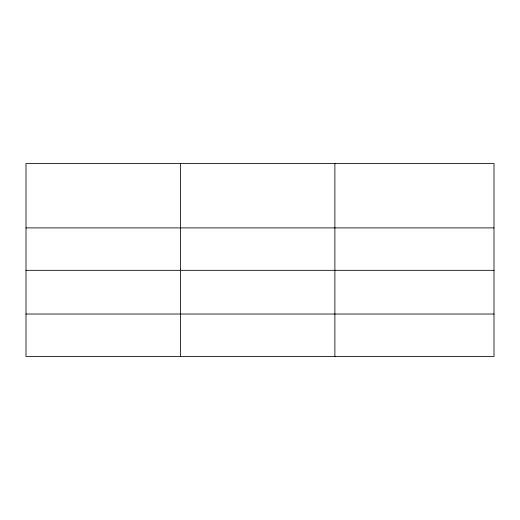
<?xml version="1.0" encoding="UTF-8"?>
<svg xmlns="http://www.w3.org/2000/svg" width="520" height="520" viewBox="0 0 520 520"><rect width="100%" height="100%" fill="white"/><g stroke="black" fill="none" stroke-linecap="round" stroke-linejoin="round"><path stroke-width="0.78" d="M494 270.322L494 163.566L26 163.566L26 356.434L494 356.434L494 270.322L26 270.322M26 227.903L494 227.903M26 314.022L494 314.022M334.88 163.566L334.88 356.434M180.44 163.566L180.44 356.434"/></g></svg>
